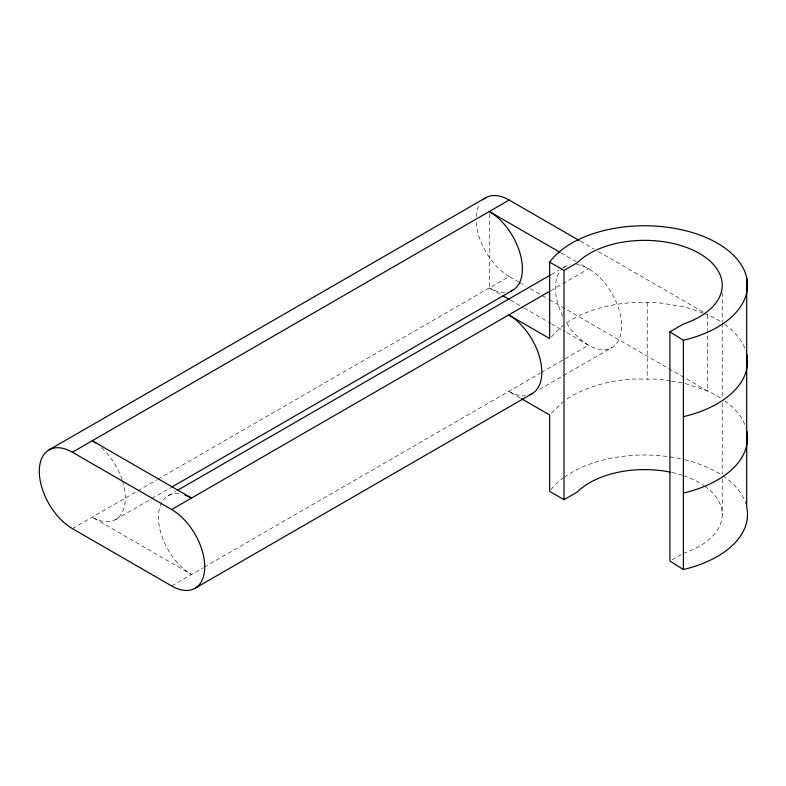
<?xml version="1.0" encoding="UTF-8"?>
<svg xmlns="http://www.w3.org/2000/svg" width="786" height="786" viewBox="0 0 786 786"><rect width="100%" height="100%" fill="white"/><g stroke="black" fill="none" stroke-linecap="round" stroke-linejoin="round"><path stroke-width="0.59" stroke-dasharray="3.93 2.95" d="M551.359 336.87L563.238 325.158M551.359 413.289L563.238 401.577M72.391 528.634L136.833 491.427M137.894 490.818L157.004 479.784M158.065 479.175L509.171 276.466L518.721 281.987M115.64 519.497L150.676 499.267M151.737 498.648L170.847 487.615M168.116 495.75L175.543 491.466M551.379 274.471L558.817 270.188M563.061 267.731L565.183 266.503M550.76 290.663L588.576 268.822L579.076 263.339M171.653 585.953L203.181 567.747M204.242 567.138L540.257 373.144M541.308 372.535L588.576 345.241L566.401 332.439M539.491 389.414L562.599 376.062M563.65 375.462L611.98 347.559M671.991 559.868L682.346 553.894M670.37 381.014L658.589 379.147L631.708 379.058A102.956 59.441 0 0 0 566.048 399.573M671.549 381.2L684.508 383.254L707.705 391.094A102.956 59.441 0 0 1 723.818 400.103M703.067 313.103L684.508 306.835L658.589 302.728L631.708 302.639A102.956 59.441 0 0 0 566.048 323.154M704.227 313.496L707.705 314.675A102.956 59.441 0 0 1 723.818 323.694M580.304 241.115L594.098 249.083M598.352 251.54L703.45 312.219M561.125 252.974L578.024 262.73M519.782 282.596L526.158 286.271M530.403 288.727L541.014 294.858M542.075 295.467L548.451 299.142M549.512 299.761L707.705 391.094L707.705 331.653M489.314 213.939L489.314 287.931L500.928 294.632M510.438 300.124L523.103 307.444M524.164 308.053L550.564 323.292M551.615 323.901L565.35 331.83M520.283 398.001L508.738 391.34A46.796 27.019 60 0 0 525.284 395.771M722.226 292.559L722.226 321.975M722.226 323.203L722.226 397.991M722.226 402.894L722.226 473.997M722.226 478.9L722.226 514.447M707.705 314.675L707.705 330.444M647.242 302.689L647.242 379.107M704.708 486.082A77.676 44.851 0 0 1 683.388 553.295M671.892 472.474A77.676 44.851 0 0 1 682.287 475.255M683.388 475.609A77.676 44.851 0 0 1 703.706 485.384M551.006 489.619A102.956 59.441 0 0 1 563.238 477.986M564.152 477.318A102.956 59.441 0 0 1 682.258 459.142M684.508 459.672A102.956 59.441 0 0 1 721.882 475.206M722.855 475.864A102.956 59.441 0 0 1 745.826 503.757M724.771 400.772A102.956 59.441 0 0 1 745.826 427.348M724.771 324.363A102.956 59.441 0 0 1 745.826 350.929M509.171 276.466A46.796 27.019 60 0 1 476.129 221.397M476.149 216.71A46.796 27.019 60 0 1 479.912 203.505M576.492 264.489A46.796 27.019 60 0 1 617.305 304.634A46.796 27.019 60 0 1 609.012 348.886A46.796 27.019 60 0 1 565.802 321.592M562.864 316.237A46.796 27.019 60 0 1 562.334 268.615M563.238 267.839A46.796 27.019 60 0 1 569.604 264.774M504.779 292.431A46.796 27.019 60 0 1 489.314 287.931M122.469 480.875A46.796 27.019 60 0 1 92.247 517.178L191.509 574.487A46.796 27.019 60 0 1 158.998 524.606A46.796 27.019 60 0 1 179.424 493.736M101.63 447.755A46.796 27.019 60 0 1 122.105 479.755"/><path stroke-width="1.18" d="M48.987 449.906L485.768 197.728M72.391 452.225L171.653 509.534A46.796 27.019 60 0 1 204.743 566.844A46.796 27.019 60 0 1 171.653 585.953L72.391 528.634A46.796 27.019 60 0 1 39.3 471.325A46.796 27.019 60 0 1 72.391 452.225L509.171 200.047L579.243 240.506M171.908 487.006L512.708 290.25M177.665 490.238L550.318 275.09M530.01 394.68A46.796 27.019 60 0 0 539.825 358.013A46.796 27.019 60 0 0 508.738 314.921L549.66 338.55L549.66 262.131L564.024 270.423L577.278 262.779A77.676 44.851 0 0 1 699.471 253.485A77.676 44.851 0 0 1 683.388 324.038L669.918 331.82L669.918 561.066L683.388 569.506A102.956 59.441 0 0 0 746.7 507.039L746.7 277.792M171.653 509.534L549.709 291.262M195.056 588.272L532.132 393.658M521.324 398.61L549.66 414.969L549.66 491.378L564.024 499.68L577.278 492.026A77.676 44.851 0 0 1 670.694 472.219M560.064 252.365L489.314 211.513A46.796 27.019 60 0 1 520.401 254.595A46.796 27.019 60 0 1 510.586 291.272M503.04 295.85L509.377 299.515M669.918 331.82L683.388 340.25L683.388 569.506M564.024 270.423L564.024 499.68M549.66 262.131A102.956 59.441 0 0 1 717.775 243.414A102.956 59.441 0 0 1 683.388 340.25M746.7 430.62A102.956 59.441 0 0 1 683.388 493.087M482.918 199.841A46.796 27.019 60 0 1 509.171 200.047M96.079 443.235A46.796 27.019 60 0 0 92.247 440.759L191.509 498.069A46.796 27.019 60 0 0 185.044 495.072M746.7 354.211A102.956 59.441 0 0 1 683.388 416.668"/></g></svg>
